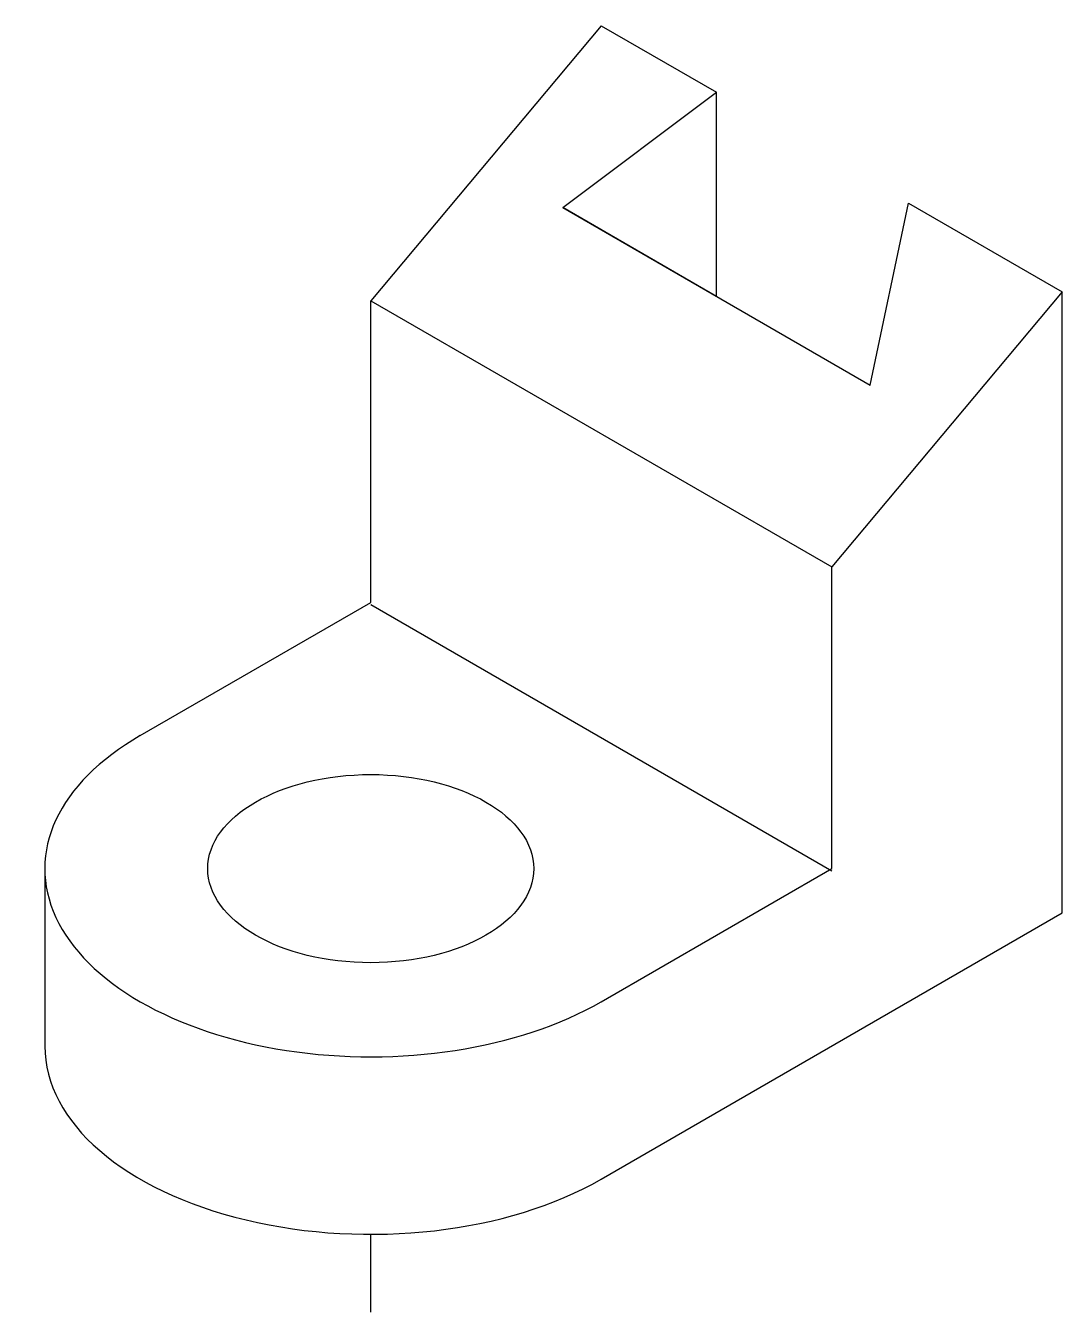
# Model space of a CAD drawing. Header units: millimetres. Extents: x -39 to 78, y 0 to 145.
import ezdxf

# ---------------------------------------------------------------- set-up
doc = ezdxf.new("R2010")
doc.units = ezdxf.units.MM

msp = doc.modelspace()

# ---------------------------------------------------------------- linework, layer by layer
for p, q in [((25.98, 145), (0, 114)), ((25.98, 145), (38.97, 137.5)), ((21.65, 124.5), (38.97, 137.5)), ((38.97, 114.5), (38.97, 137.5)), ((56.29, 104.5), (60.62, 125)), ((60.62, 125), (77.94, 115)), ((21.65, 124.5), (56.29, 104.5)), ((38.97, 114.5), (21.65, 124.5)), ((77.94, 115), (51.96, 84)), ((77.94, 45), (77.94, 115)), ((0, 80), (0, 114)), ((0, 114), (51.96, 84)), ((38.97, 114.5), (56.29, 104.5)), ((51.96, 50), (51.96, 84)), ((-25.98, 65), (0, 80)), ((0, 79.77), (51.96, 49.77)), ((-36.74, 50), (-36.74, 30)), ((25.98, 35), (51.96, 50)), ((25.98, 15), (77.94, 45)), ((0, 0), (0, 8.79))]:
    msp.add_line(p, q)
for centre, start_param in [((0, 50), 5.497787), ((0, 30), 6.283185)]:
    msp.add_ellipse(centre, major_axis=(-36.74, 0), ratio=0.57735, start_param=start_param, end_param=8.63938)
msp.add_ellipse((0, 50), major_axis=(-18.37, 0), ratio=0.57735)

doc.saveas('drawing.dxf')
